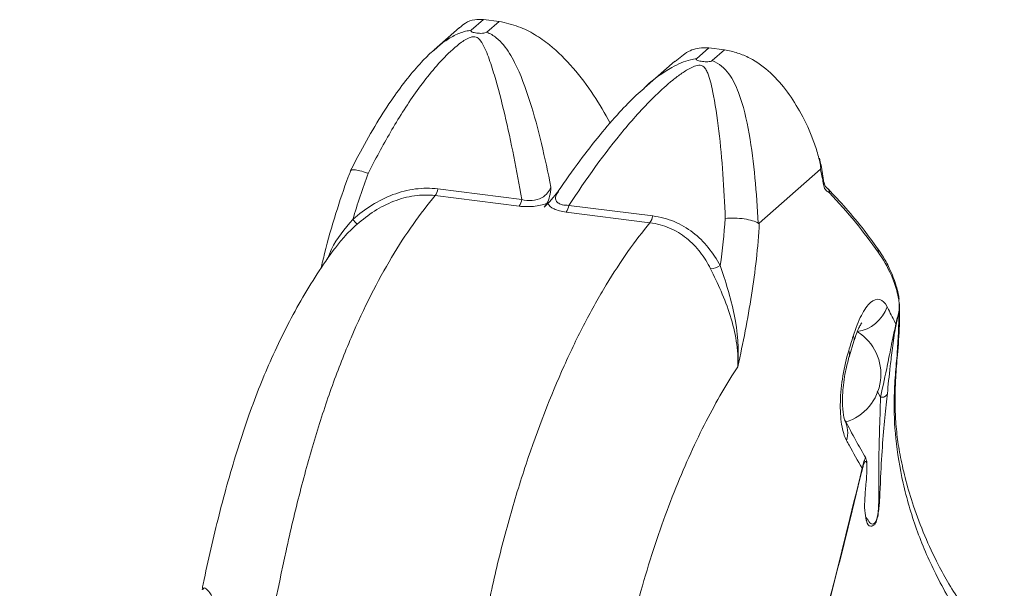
# Paper-space layout '_Dimetric' of a CAD drawing. Header units: millimetres. Extents: x -15 to 40.7, y -19.6 to 56.5.
# Drawn here: x -9.73 to 7.5, y 46.34 to 56.47 of the extents above; entities that cross this region are included whole.
import ezdxf

# ---------------------------------------------------------------- set-up
doc = ezdxf.new("R2010")
doc.units = ezdxf.units.MM

psp = doc.layouts.new('_Dimetric')

# ---------------------------------------------------------------- linework, layer by layer
at = {"color": 7, "linetype": 'Continuous', "lineweight": 15}
for p, q in [((-1.49, 56.469), (-1.709, 56.276)), ((-1.214, 56.434), (-1.49, 56.469)), ((-1.432, 56.241), (-1.214, 56.434)), ((-1.916, 56.325), (-2.363, 55.931)), ((2.515, 55.965), (2.296, 55.772)), ((2.791, 55.93), (2.515, 55.965)), ((2.573, 55.737), (2.791, 55.93)), ((1.907, 55.729), (1.368, 55.254)), ((3.409, 52.852), (4.495, 53.81)), ((-2.299, 53.46), (-0.809, 53.272)), ((-0.163, 53.415), (-0.156, 53.424)), ((-0.858, 53.153), (-2.348, 53.341)), ((-0.409, 53.137), (-0.346, 53.201)), ((0.027, 53.167), (1.517, 52.979)), ((1.468, 52.86), (-0.022, 53.048)), ((5.012, 50.497), (5.09, 50.756)), ((5.322, 47.593), (5.307, 47.628)), ((5.324, 47.608), (5.328, 47.602))]:
    psp.add_line(p, q, dxfattribs=at)
at = {"color": 8, "linetype": 'Continuous', "lineweight": 15}
psp.add_line((5.561, 49.763), (5.505, 49.868), dxfattribs=at)
at = {"color": 7, "linetype": 'Continuous', "lineweight": 15, "flags": 128}
psp.add_lwpolyline([(-0.363, 53.203), (-0.373, 53.189), (-0.409, 53.137)], dxfattribs=at)
at = {"color": 7, "linetype": 'Continuous', "lineweight": 15}
for centre, radius, start, end in [((-2.592, 53.51), 0.298, 325.2649, 350.2027), ((-1.102, 53.323), 0.298, 325.2649, 350.2027), ((-0.267, 53.217), 0.298, 325.2649, 350.2027), ((-5.259, 51.631), 1.939, 38.2164, 41.6246), ((1.223, 53.03), 0.298, 325.2649, 350.2027), ((2.511, 52.421), 0.382, 274.72, 302.1855), ((5.878, 51.266), 0.0122, 15.7868, 50.66), ((5.829, 51.05), 0.0123, 15.3635, 50.3648), ((4.681, 50.17), 0.889, 287.2158, 57.8841), ((5.59, 49.858), 0.0992, 253.1422, 343.5018), ((5.222, 48.486), 0.0183, 4.7537, 38.8656)]:
    psp.add_arc(centre, radius, start, end, dxfattribs=at)
at = {"color": 8, "linetype": 'Continuous', "lineweight": 15}
for centre, radius, start, end in [((5.44, 52.358), 0.084, 344.5772, 35.3924), ((5.054, 51.579), 0.66, 278.1296, 341.3378), ((4.973, 50.785), 0.12, 346.1522, 30.2495), ((4.894, 50.526), 0.12, 345.2089, 30.2586), ((4.51, 49.13), 0.471, 342.7732, 28.4506)]:
    psp.add_arc(centre, radius, start, end, dxfattribs=at)
at = {"color": 7, "linetype": 'Continuous', "lineweight": 15}
for points, knots in [([(-1.913, 56.322), (-1.879, 56.351), (-1.798, 56.42), (-1.668, 56.47), (-1.544, 56.469), (-1.49, 56.469)], [0, 0, 0, 0, 0.292513, 0.696054, 1, 1, 1, 1]), ([(-1.214, 56.434), (-1.095, 56.407), (-0.87, 56.356), (-0.575, 56.206), (-0.242, 55.971), (0.113, 55.611), (0.472, 55.142), (0.667, 54.797), (0.762, 54.629)], [0, 0, 0, 0, 0.127795, 0.243199, 0.361491, 0.57472, 0.793026, 1, 1, 1, 1]), ([(-1.709, 56.276), (-1.721, 56.266), (-1.712, 56.254), (-1.669, 56.236), (-1.639, 56.231), (-1.576, 56.223), (-1.543, 56.221), (-1.476, 56.224), (-1.445, 56.231), (-1.432, 56.241)], [0, 0, 0, 0, 0.25, 0.25, 0.5, 0.5, 0.75, 0.75, 1, 1, 1, 1]), ([(-1.432, 56.241), (-1.37, 56.218), (-1.314, 56.184), (-1.215, 56.106), (-1.173, 56.062), (-1.055, 55.921), (-0.992, 55.815), (-0.826, 55.488), (-0.741, 55.254), (-0.588, 54.769), (-0.521, 54.518), (-0.399, 54.009), (-0.343, 53.751), (-0.291, 53.489)], [0, 0, 0, 0, 0.0625, 0.0625, 0.125, 0.125, 0.25, 0.25, 0.5, 0.5, 0.75, 0.75, 1, 1, 1, 1]), ([(-0.809, 53.272), (-0.899, 53.788), (-0.997, 54.294), (-1.169, 55.021), (-1.23, 55.256), (-1.33, 55.591), (-1.365, 55.699), (-1.422, 55.855), (-1.442, 55.906), (-1.486, 56.002), (-1.509, 56.049), (-1.556, 56.112), (-1.574, 56.131), (-1.612, 56.153), (-1.627, 56.159), (-1.66, 56.163), (-1.678, 56.162), (-1.731, 56.15), (-1.763, 56.135), (-1.823, 56.102), (-1.851, 56.083), (-1.989, 55.985), (-2.088, 55.892), (-2.37, 55.603), (-2.538, 55.389), (-2.855, 54.942), (-3.002, 54.707), (-3.28, 54.228), (-3.411, 53.984), (-3.537, 53.735)], [0, 0, 0, 0, 0.25, 0.25, 0.375, 0.375, 0.4375, 0.4375, 0.46875, 0.46875, 0.5, 0.5, 0.515625, 0.515625, 0.523438, 0.523438, 0.53125, 0.53125, 0.546875, 0.546875, 0.5625, 0.5625, 0.625, 0.625, 0.75, 0.75, 0.875, 0.875, 1, 1, 1, 1]), ([(-2.375, 55.919), (-2.38, 55.915), (-2.457, 55.853), (-2.614, 55.687), (-2.853, 55.413), (-3.117, 55.052), (-3.397, 54.618), (-3.645, 54.184), (-3.793, 53.896), (-3.85, 53.784)], [0, 0, 0, 0, 0.0072605, 0.1145768, 0.2635799, 0.427674, 0.6296737, 0.8565081, 1, 1, 1, 1]), ([(1.916, 55.719), (1.992, 55.786), (2.146, 55.92), (2.339, 55.97), (2.482, 55.966), (2.515, 55.965)], [0, 0, 0, 0, 0.434741, 0.871637, 1, 1, 1, 1]), ([(2.791, 55.93), (2.873, 55.915), (2.95, 55.896), (3.099, 55.848), (3.171, 55.818), (3.375, 55.713), (3.497, 55.623), (3.83, 55.313), (4.004, 55.062), (4.153, 54.794)], [0, 0, 0, 0, 0.125, 0.125, 0.25, 0.25, 0.5, 0.5, 1, 1, 1, 1]), ([(2.296, 55.772), (2.284, 55.761), (2.294, 55.749), (2.337, 55.732), (2.367, 55.726), (2.43, 55.718), (2.463, 55.716), (2.53, 55.719), (2.561, 55.726), (2.573, 55.737)], [0, 0, 0, 0, 0.25, 0.25, 0.5, 0.5, 0.75, 0.75, 1, 1, 1, 1]), ([(2.573, 55.737), (2.697, 55.69), (2.795, 55.602), (2.942, 55.401), (2.996, 55.288), (3.129, 54.94), (3.184, 54.69), (3.274, 54.181), (3.306, 53.919), (3.358, 53.389), (3.377, 53.121), (3.392, 52.85)], [0, 0, 0, 0, 0.125, 0.125, 0.25, 0.25, 0.5, 0.5, 0.75, 0.75, 1, 1, 1, 1]), ([(2.805, 52.936), (2.784, 53.468), (2.75, 53.992), (2.662, 54.735), (2.627, 54.976), (2.556, 55.311), (2.531, 55.418), (2.483, 55.539), (2.472, 55.563), (2.445, 55.606), (2.43, 55.627), (2.392, 55.649), (2.377, 55.655), (2.343, 55.658), (2.325, 55.657), (2.273, 55.646), (2.24, 55.632), (2.147, 55.588), (2.09, 55.551), (1.978, 55.474), (1.924, 55.433), (1.766, 55.305), (1.666, 55.214), (1.372, 54.929), (1.187, 54.724), (0.656, 54.087), (0.333, 53.633), (0.027, 53.167)], [0, 0, 0, 0, 0.25, 0.25, 0.375, 0.375, 0.4375, 0.4375, 0.453125, 0.453125, 0.46875, 0.46875, 0.476563, 0.476563, 0.484375, 0.484375, 0.5, 0.5, 0.53125, 0.53125, 0.5625, 0.5625, 0.625, 0.625, 0.75, 0.75, 1, 1, 1, 1]), ([(1.362, 55.243), (1.315, 55.203), (1.163, 55.071), (0.901, 54.797), (0.565, 54.409), (0.203, 53.94), (-0.036, 53.6), (-0.163, 53.42)], [0, 0, 0, 0, 0.077477, 0.255571, 0.478208, 0.72409, 1, 1, 1, 1]), ([(4.495, 53.81), (4.499, 53.813), (4.5, 53.824), (4.5, 53.845), (4.499, 53.856), (4.494, 53.89), (4.49, 53.912), (4.476, 53.978), (4.464, 54.022), (4.427, 54.151), (4.399, 54.237), (4.307, 54.485), (4.237, 54.644), (4.153, 54.794)], [0, 0, 0, 0, 0.03125, 0.03125, 0.0625, 0.0625, 0.125, 0.125, 0.25, 0.25, 0.5, 0.5, 1, 1, 1, 1]), ([(4.558, 53.571), (4.543, 53.676), (4.521, 53.822), (4.488, 53.963), (4.479, 54.003)], [0, 0, 0, 0, 0.716725, 1, 1, 1, 1]), ([(-3.849, 53.781), (-3.864, 53.744), (-3.959, 53.497), (-4.122, 53.008), (-4.277, 52.465), (-4.355, 52.136), (-4.376, 52.047)], [0, 0, 0, 0, 0.064301, 0.4386754, 0.8473909, 1, 1, 1, 1]), ([(-3.537, 53.735), (-3.54, 53.736), (-3.594, 53.755), (-3.69, 53.785), (-3.791, 53.802), (-3.845, 53.801), (-3.845, 53.786), (-3.845, 53.782)], [0, 0, 0, 0, 0.023122, 0.316182, 0.605434, 0.894413, 1, 1, 1, 1]), ([(4.55, 53.539), (4.543, 53.576), (4.537, 53.612), (4.53, 53.647), (4.519, 53.702), (4.508, 53.756), (4.495, 53.81), (4.495, 53.81), (4.495, 53.81), (4.495, 53.81)], [0, 0, 0, 0, 0.0001165475, 0.0001165475, 0.0001165475, 0.0002926609, 0.0002926609, 0.0002926609, 0.0002927209, 0.0002927209, 0.0002927209, 0.0002927209]), ([(-3.81, 52.919), (-3.597, 53.106), (-3.356, 53.26), (-2.969, 53.406), (-2.834, 53.441), (-2.565, 53.475), (-2.432, 53.476), (-2.299, 53.46)], [0, 0, 0, 0, 0.5, 0.5, 0.75, 0.75, 1, 1, 1, 1]), ([(-0.809, 53.272), (-0.752, 53.257), (-0.689, 53.25), (-0.564, 53.259), (-0.506, 53.277), (-0.413, 53.326), (-0.377, 53.356), (-0.324, 53.421), (-0.305, 53.454), (-0.291, 53.489)], [0, 0, 0, 0, 0.25, 0.25, 0.5, 0.5, 0.75, 0.75, 1, 1, 1, 1]), ([(-0.346, 53.201), (-0.329, 53.219), (-0.293, 53.258), (-0.234, 53.328), (-0.189, 53.384), (-0.164, 53.415), (-0.156, 53.424)], [0, 0, 0, 0, 0.314788, 0.638511, 0.894867, 1, 1, 1, 1]), ([(4.632, 53.459), (4.616, 53.472), (4.593, 53.49), (4.571, 53.526), (4.565, 53.554), (4.562, 53.568)], [0, 0, 0, 0, 0.526323, 0.762481, 1, 1, 1, 1]), ([(5.506, 52.404), (5.429, 52.511), (5.256, 52.754), (4.969, 53.102), (4.738, 53.345), (4.631, 53.458)], [0, 0, 0, 0, 0.297653, 0.673992, 1, 1, 1, 1]), ([(-2.348, 53.341), (-2.612, 53.024), (-2.871, 52.661), (-3.371, 51.826), (-3.612, 51.355), (-3.956, 50.548), (-4.068, 50.264), (-4.279, 49.677), (-4.379, 49.372), (-4.57, 48.741), (-4.661, 48.414), (-4.835, 47.737), (-4.918, 47.386), (-5.152, 46.327), (-5.29, 45.604), (-5.489, 44.5), (-5.553, 44.127), (-5.68, 43.386), (-5.743, 43.018), (-5.932, 41.917), (-6.06, 41.191), (-6.334, 39.753), (-6.479, 39.05), (-6.945, 37.002), (-7.301, 35.708), (-7.87, 33.83), (-8.066, 33.215), (-8.452, 32.005), (-8.64, 31.409), (-8.988, 30.222), (-9.147, 29.631), (-9.415, 28.445), (-9.524, 27.849), (-9.676, 26.648), (-9.72, 26.047), (-9.733, 25.142), (-9.728, 24.84), (-9.693, 24.233), (-9.663, 23.93), (-9.614, 23.626)], [0, 0, 0, 0, 0.0625, 0.0625, 0.125, 0.125, 0.15625, 0.15625, 0.1875, 0.1875, 0.21875, 0.21875, 0.25, 0.25, 0.3125, 0.3125, 0.34375, 0.34375, 0.375, 0.375, 0.4375, 0.4375, 0.5, 0.5, 0.625, 0.625, 0.6875, 0.6875, 0.75, 0.75, 0.8125, 0.8125, 0.875, 0.875, 0.9375, 0.9375, 0.96875, 0.96875, 1, 1, 1, 1]), ([(-2.348, 53.341), (-2.47, 53.356), (-2.593, 53.354), (-2.84, 53.32), (-2.965, 53.286), (-3.32, 53.148), (-3.541, 53.003), (-3.736, 52.831)], [0, 0, 0, 0, 0.25, 0.25, 0.5, 0.5, 1, 1, 1, 1]), ([(-0.363, 53.203), (-0.433, 53.177), (-0.515, 53.158), (-0.687, 53.141), (-0.776, 53.143), (-0.858, 53.153)], [0, 0, 0, 0, 0.5, 0.5, 1, 1, 1, 1]), ([(-0.022, 53.048), (-0.105, 53.058), (-0.18, 53.077), (-0.293, 53.13), (-0.33, 53.164), (-0.346, 53.201)], [0, 0, 0, 0, 0.5, 0.5, 1, 1, 1, 1]), ([(1.517, 52.979), (1.65, 52.962), (1.779, 52.928), (2.018, 52.828), (2.128, 52.763), (2.33, 52.608), (2.423, 52.516), (2.584, 52.319), (2.654, 52.212), (2.715, 52.097)], [0, 0, 0, 0, 0.25, 0.25, 0.5, 0.5, 0.75, 0.75, 1, 1, 1, 1]), ([(3.392, 52.85), (3.338, 52.884), (3.25, 52.911), (3.036, 52.942), (2.915, 52.945), (2.805, 52.936)], [0, 0, 0, 0, 0.5, 0.5, 1, 1, 1, 1]), ([(3.341, 21.994), (3.312, 22.295), (3.265, 22.601), (3.149, 23.218), (3.081, 23.528), (2.855, 24.463), (2.676, 25.094), (2.07, 26.995), (1.571, 28.269), (0.529, 30.86), (-0.012, 32.181), (-0.927, 34.888), (-1.31, 36.273), (-1.682, 38.43), (-1.774, 39.166), (-1.88, 40.652), (-1.895, 41.398), (-1.85, 42.885), (-1.789, 43.629), (-1.643, 44.743), (-1.585, 45.114), (-1.454, 45.84), (-1.38, 46.197), (-1.219, 46.899), (-1.131, 47.244), (-0.941, 47.922), (-0.839, 48.253), (-0.524, 49.202), (-0.297, 49.783), (0.062, 50.582), (0.185, 50.837), (0.436, 51.319), (0.563, 51.544), (0.945, 52.177), (1.204, 52.542), (1.468, 52.86)], [0, 0, 0, 0, 0.03125, 0.03125, 0.0625, 0.0625, 0.125, 0.125, 0.25, 0.25, 0.375, 0.375, 0.5, 0.5, 0.5625, 0.5625, 0.625, 0.625, 0.6875, 0.6875, 0.71875, 0.71875, 0.75, 0.75, 0.78125, 0.78125, 0.8125, 0.8125, 0.875, 0.875, 0.90625, 0.90625, 0.9375, 0.9375, 1, 1, 1, 1]), ([(2.543, 52.04), (2.491, 52.145), (2.43, 52.243), (2.289, 52.426), (2.207, 52.511), (2.024, 52.657), (1.925, 52.718), (1.708, 52.812), (1.59, 52.845), (1.468, 52.86)], [0, 0, 0, 0, 0.25, 0.25, 0.5, 0.5, 0.75, 0.75, 1, 1, 1, 1]), ([(3.409, 52.852), (3.398, 52.639), (3.381, 52.424), (3.334, 51.998), (3.305, 51.785), (3.204, 51.148), (3.12, 50.724), (3.029, 50.303)], [0, 0, 0, 0, 0.25, 0.25, 0.5, 0.5, 1, 1, 1, 1]), ([(3.392, 52.85), (3.395, 52.848), (3.399, 52.847), (3.402, 52.848), (3.404, 52.848), (3.407, 52.85), (3.409, 52.852)], [0, 0, 0, 0, 0.00002232162, 0.00002232162, 0.00002232162, 0.00004121863, 0.00004121863, 0.00004121863, 0.00004121863]), ([(-4.121, 52.414), (-4.126, 52.407), (-4.237, 52.262), (-4.444, 51.957), (-4.734, 51.484), (-5.004, 50.983), (-5.245, 50.478), (-5.463, 49.964), (-5.661, 49.436), (-5.85, 48.871), (-6.026, 48.28), (-6.187, 47.679), (-6.333, 47.065), (-6.432, 46.621), (-6.481, 46.378), (-6.488, 46.345)], [0, 0, 0, 0, 0.004655, 0.104206, 0.201773, 0.297326, 0.391397, 0.472699, 0.557288, 0.645907, 0.733005, 0.818776, 0.902965, 0.986993, 1, 1, 1, 1]), ([(5.894, 51.503), (5.888, 51.537), (5.875, 51.622), (5.84, 51.752), (5.787, 51.9), (5.707, 52.082), (5.613, 52.256), (5.538, 52.36), (5.507, 52.403)], [0, 0, 0, 0, 0.079002, 0.190768, 0.342755, 0.527694, 0.805084, 1, 1, 1, 1]), ([(5.886, 51.276), (5.895, 51.315), (5.896, 51.356), (5.894, 51.428), (5.89, 51.46), (5.877, 51.552), (5.864, 51.605), (5.823, 51.755), (5.791, 51.841), (5.685, 52.082), (5.606, 52.215), (5.521, 52.335)], [0, 0, 0, 0, 0.0625, 0.0625, 0.125, 0.125, 0.25, 0.25, 0.5, 0.5, 1, 1, 1, 1]), ([(2.715, 52.097), (2.762, 51.961), (2.809, 51.82), (2.894, 51.529), (2.933, 51.379), (3.024, 50.924), (3.052, 50.608), (3.029, 50.303)], [0, 0, 0, 0, 0.25, 0.25, 0.5, 0.5, 1, 1, 1, 1]), ([(2.543, 52.04), (2.606, 51.913), (2.67, 51.781), (2.79, 51.503), (2.847, 51.357), (2.939, 51.062), (2.977, 50.911), (3.024, 50.606), (3.034, 50.452), (3.029, 50.303)], [0, 0, 0, 0, 0.25, 0.25, 0.5, 0.5, 0.75, 0.75, 1, 1, 1, 1]), ([(5.679, 51.368), (5.606, 51.512), (5.499, 51.539), (5.331, 51.393), (5.275, 51.315), (5.169, 51.111), (5.12, 50.986), (5.077, 50.846)], [0, 0, 0, 0, 0.5, 0.5, 0.75, 0.75, 1, 1, 1, 1]), ([(5.679, 51.368), (5.687, 51.352), (5.695, 51.337), (5.703, 51.321), (5.747, 51.234), (5.792, 51.147), (5.836, 51.06)], [0, 0, 0, 0, 0.0001053424, 0.0001053424, 0.0001053424, 0.0006844396, 0.0006844396, 0.0006844396, 0.0006844396]), ([(5.9, 51.416), (5.9, 51.41), (5.904, 51.384), (5.901, 51.331), (5.893, 51.288), (5.89, 51.27)], [0, 0, 0, 0, 0.137845, 0.623985, 1, 1, 1, 1]), ([(7.463, 44.621), (7.474, 44.664), (7.501, 44.77), (7.497, 44.941), (7.472, 45.13), (7.415, 45.34), (7.315, 45.574), (7.175, 45.827), (6.981, 46.125), (6.777, 46.435), (6.558, 46.839), (6.34, 47.303), (6.15, 47.806), (6.01, 48.273), (5.915, 48.685), (5.854, 49.068), (5.824, 49.42), (5.818, 49.768), (5.832, 50.132), (5.864, 50.558), (5.904, 50.955), (5.899, 51.226), (5.898, 51.318)], [0, 0, 0, 0, 0.012935, 0.032358, 0.049257, 0.074448, 0.101569, 0.132884, 0.171254, 0.22224, 0.270592, 0.340413, 0.41156, 0.473084, 0.530613, 0.583894, 0.641008, 0.697689, 0.762729, 0.840555, 0.945761, 1, 1, 1, 1]), ([(5.09, 50.755), (5.103, 50.796), (5.132, 50.887), (5.177, 50.991), (5.213, 51.059), (5.234, 51.087), (5.231, 51.084), (5.23, 51.083)], [0, 0, 0, 0, 0.223787, 0.498527, 0.720437, 0.930006, 1, 1, 1, 1]), ([(5.561, 49.763), (5.593, 49.9), (5.63, 50.067), (5.693, 50.371), (5.715, 50.481), (5.753, 50.67), (5.767, 50.737), (5.79, 50.849), (5.798, 50.888), (5.816, 50.972), (5.826, 51.017), (5.836, 51.06)], [0, 0, 0, 0, 0.5, 0.5, 0.75, 0.75, 0.875, 0.875, 0.9375, 0.9375, 1, 1, 1, 1]), ([(5.84, 51.054), (5.831, 51.012), (5.823, 50.968), (5.809, 50.89), (5.804, 50.854), (5.789, 50.752), (5.781, 50.691), (5.759, 50.517), (5.747, 50.415), (5.715, 50.129), (5.697, 49.968), (5.685, 49.83)], [0, 0, 0, 0, 0.0625, 0.0625, 0.125, 0.125, 0.25, 0.25, 0.5, 0.5, 1, 1, 1, 1]), ([(4.997, 50.586), (5.011, 50.629), (5.024, 50.673), (5.037, 50.716), (5.05, 50.759), (5.064, 50.802), (5.077, 50.846)], [0, 0, 0, 0, 0.0001473651, 0.0001473651, 0.0001473651, 0.0002944823, 0.0002944823, 0.0002944823, 0.0002944823]), ([(4.997, 50.586), (4.955, 50.447), (4.919, 50.295), (4.868, 49.987), (4.853, 49.829), (4.845, 49.534), (4.853, 49.395), (4.891, 49.158), (4.92, 49.061), (4.959, 48.99)], [0, 0, 0, 0, 0.25, 0.25, 0.5, 0.5, 0.75, 0.75, 1, 1, 1, 1]), ([(4.929, 49.345), (4.927, 49.348), (4.924, 49.355), (4.909, 49.412), (4.895, 49.505), (4.886, 49.636), (4.888, 49.796), (4.902, 49.979), (4.928, 50.16), (4.964, 50.334), (4.993, 50.437), (5.01, 50.491), (5.011, 50.495)], [0, 0, 0, 0, 0.083122, 0.173469, 0.278423, 0.387404, 0.509342, 0.633484, 0.763949, 0.874256, 0.992333, 1, 1, 1, 1]), ([(3.029, 50.303), (2.839, 50.016), (2.651, 49.694), (2.373, 49.153), (2.281, 48.963), (2.101, 48.57), (2.014, 48.365), (1.757, 47.729), (1.594, 47.274), (1.292, 46.295), (1.157, 45.784), (1.045, 45.258)], [0, 0, 0, 0, 0.25, 0.25, 0.375, 0.375, 0.5, 0.5, 0.75, 0.75, 1, 1, 1, 1]), ([(5.685, 49.83), (5.673, 49.699), (5.658, 49.555), (5.626, 49.236), (5.609, 49.062), (5.581, 48.683), (5.571, 48.482), (5.559, 48.197), (5.556, 48.138), (5.55, 48.015), (5.547, 47.95), (5.539, 47.843), (5.536, 47.806), (5.527, 47.728), (5.521, 47.685), (5.504, 47.603), (5.493, 47.567), (5.472, 47.52), (5.463, 47.506), (5.454, 47.496)], [0, 0, 0, 0, 0.25, 0.25, 0.5, 0.5, 0.75, 0.75, 0.8125, 0.8125, 0.875, 0.875, 0.90625, 0.90625, 0.9375, 0.9375, 0.96875, 0.96875, 1, 1, 1, 1]), ([(5.303, 48.682), (5.242, 48.786), (5.112, 49.007), (4.995, 49.23), (4.933, 49.347)], [0, 0, 0, 0, 0.471314, 1, 1, 1, 1]), ([(5.236, 48.498), (5.157, 48.634), (5.081, 48.77), (5.005, 48.907), (4.99, 48.935), (4.975, 48.962), (4.959, 48.99)], [0.00001396, 0.00001396, 0.00001396, 0.00001396, 0.000927453, 0.000927453, 0.000927453, 0.001114253, 0.001114253, 0.001114253, 0.001114253]), ([(5.322, 48.563), (5.32, 48.582), (5.317, 48.617), (5.316, 48.649), (5.3, 48.672), (5.298, 48.676)], [0, 0, 0, 0, 0.5122618, 0.9279958, 1, 1, 1, 1]), ([(5.307, 48.255), (5.313, 48.324), (5.323, 48.435), (5.32, 48.507), (5.319, 48.534)], [0, 0, 0, 0, 0.621326, 1, 1, 1, 1]), ([(5.31, 47.58), (5.299, 47.633), (5.275, 47.739), (5.282, 47.969), (5.299, 48.16), (5.307, 48.255)], [0, 0, 0, 0, 0.334545, 0.666259, 1, 1, 1, 1])]:
    psp.add_open_spline(points, degree=3, knots=knots, dxfattribs=at)
at = {"color": 8, "linetype": 'Continuous', "lineweight": 15}
for points, knots in [([(-2.372, 55.916), (-2.319, 55.964), (-2.208, 56.066), (-2.017, 56.185), (-1.844, 56.257), (-1.741, 56.272), (-1.709, 56.276)], [0, 0, 0, 0, 0.280511, 0.587041, 0.868626, 1, 1, 1, 1]), ([(1.36, 55.245), (1.375, 55.259), (1.522, 55.404), (1.792, 55.591), (2.109, 55.744), (2.26, 55.766), (2.296, 55.772)], [0, 0, 0, 0, 0.057206, 0.570745, 0.900015, 1, 1, 1, 1]), ([(4.56, 53.572), (4.561, 53.57), (4.565, 53.56), (4.557, 53.549), (4.55, 53.539)], [0, 0, 0, 0, 0.185436, 1, 1, 1, 1]), ([(4.654, 53.389), (4.654, 53.4), (4.655, 53.422), (4.645, 53.447), (4.634, 53.456), (4.631, 53.458)], [0, 0, 0, 0, 0.418254, 0.866613, 1, 1, 1, 1]), ([(-0.157, 53.415), (-0.176, 53.388), (-0.211, 53.337), (-0.212, 53.266), (-0.177, 53.212), (-0.124, 53.187), (-0.059, 53.17), (-0.013, 53.168), (0.027, 53.167)], [0, 0, 0, 0, 0.2355218, 0.4362151, 0.6175211, 0.7783655, 0.806021, 1, 1, 1, 1]), ([(-4.261, 52.213), (-4.239, 52.272), (-4.139, 52.533), (-3.953, 52.751), (-3.81, 52.919)], [0, 0, 0, 0, 0.22776, 1, 1, 1, 1]), ([(-3.736, 52.831), (-3.817, 52.756), (-3.957, 52.626), (-4.07, 52.475), (-4.118, 52.411)], [0, 0, 0, 0, 0.576877, 1, 1, 1, 1]), ([(7.468, 44.626), (7.471, 44.634), (7.492, 44.704), (7.483, 44.839), (7.414, 45.098), (7.245, 45.423), (6.919, 45.938), (6.533, 46.6), (6.185, 47.418), (5.944, 48.247), (5.817, 49.046), (5.797, 49.675), (5.824, 50.163), (5.876, 50.685), (5.884, 51.036), (5.89, 51.27)], [0, 0, 0, 0, 0.004149, 0.032663, 0.061862, 0.116055, 0.170706, 0.279991, 0.382885, 0.486396, 0.592007, 0.698916, 0.773944, 0.849145, 1, 1, 1, 1]), ([(5.328, 47.602), (5.346, 47.568), (5.376, 47.512), (5.434, 47.499), (5.474, 47.542), (5.491, 47.579), (5.5, 47.609), (5.508, 47.64), (5.512, 47.663), (5.518, 47.701), (5.526, 47.778), (5.534, 47.957), (5.534, 48.193), (5.532, 48.557), (5.537, 48.965), (5.553, 49.401), (5.559, 49.643), (5.561, 49.763)], [0, 0, 0, 0, 0.109447, 0.183575, 0.205473, 0.217513, 0.225708, 0.228299, 0.238363, 0.240367, 0.252664, 0.288119, 0.374328, 0.462224, 0.642219, 0.820549, 1, 1, 1, 1]), ([(5.236, 48.498), (5.241, 48.516), (5.25, 48.552), (5.264, 48.602), (5.283, 48.665), (5.294, 48.691), (5.294, 48.679), (5.293, 48.675)], [0, 0, 0, 0, 0.104048, 0.204974, 0.380487, 0.835705, 1, 1, 1, 1]), ([(5.319, 48.534), (5.319, 48.544), (5.319, 48.593), (5.307, 48.624), (5.285, 48.62), (5.265, 48.573), (5.252, 48.533), (5.244, 48.503), (5.24, 48.488)], [0, 0, 0, 0, 0.106317, 0.540984, 0.800298, 0.895197, 0.947451, 1, 1, 1, 1]), ([(5.454, 47.496), (5.432, 47.484), (5.364, 47.447), (5.321, 47.511), (5.311, 47.576), (5.31, 47.58)], [0, 0, 0, 0, 0.30383, 0.955192, 1, 1, 1, 1]), ([(-6.473, 46.342), (-6.469, 46.359), (-6.462, 46.393), (-6.374, 46.334), (-6.291, 46.192), (-6.241, 45.983), (-6.247, 45.736), (-6.304, 45.486), (-6.408, 45.241), (-6.546, 45.014), (-6.676, 44.842), (-6.763, 44.715), (-6.817, 44.635), (-6.812, 44.597), (-6.811, 44.586)], [0, 0, 0, 0, 0.108189, 0.217708, 0.304862, 0.389825, 0.464223, 0.537457, 0.615762, 0.703435, 0.80572, 0.884683, 0.965803, 1, 1, 1, 1])]:
    psp.add_open_spline(points, degree=3, knots=knots, dxfattribs=at)
at = {"color": 7, "linetype": 'Continuous', "lineweight": 15}
for points in [[(-3.537, 53.735), (-3.638, 53.466), (-3.728, 53.193), (-3.81, 52.919)], [(-0.363, 53.203), (-0.318, 53.268), (-0.302, 53.379), (-0.291, 53.489)], [(4.55, 53.539), (4.571, 53.418), (4.618, 53.425), (4.654, 53.389)], [(5.521, 52.335), (5.265, 52.695), (4.989, 53.042), (4.654, 53.389)], [(2.715, 52.097), (2.755, 52.377), (2.785, 52.657), (2.805, 52.936)], [(5.836, 51.06), (5.853, 51.132), (5.869, 51.204), (5.886, 51.276)], [(5.89, 51.27), (5.873, 51.198), (5.857, 51.126), (5.84, 51.054)], [(4.079, 44.026), (4.47, 45.413), (4.849, 46.893), (5.236, 48.498)], [(5.24, 48.488), (4.853, 46.88), (4.474, 45.397), (4.084, 44.006)]]:
    psp.add_open_spline(points, degree=3, dxfattribs=at)

doc.saveas('drawing.dxf')
